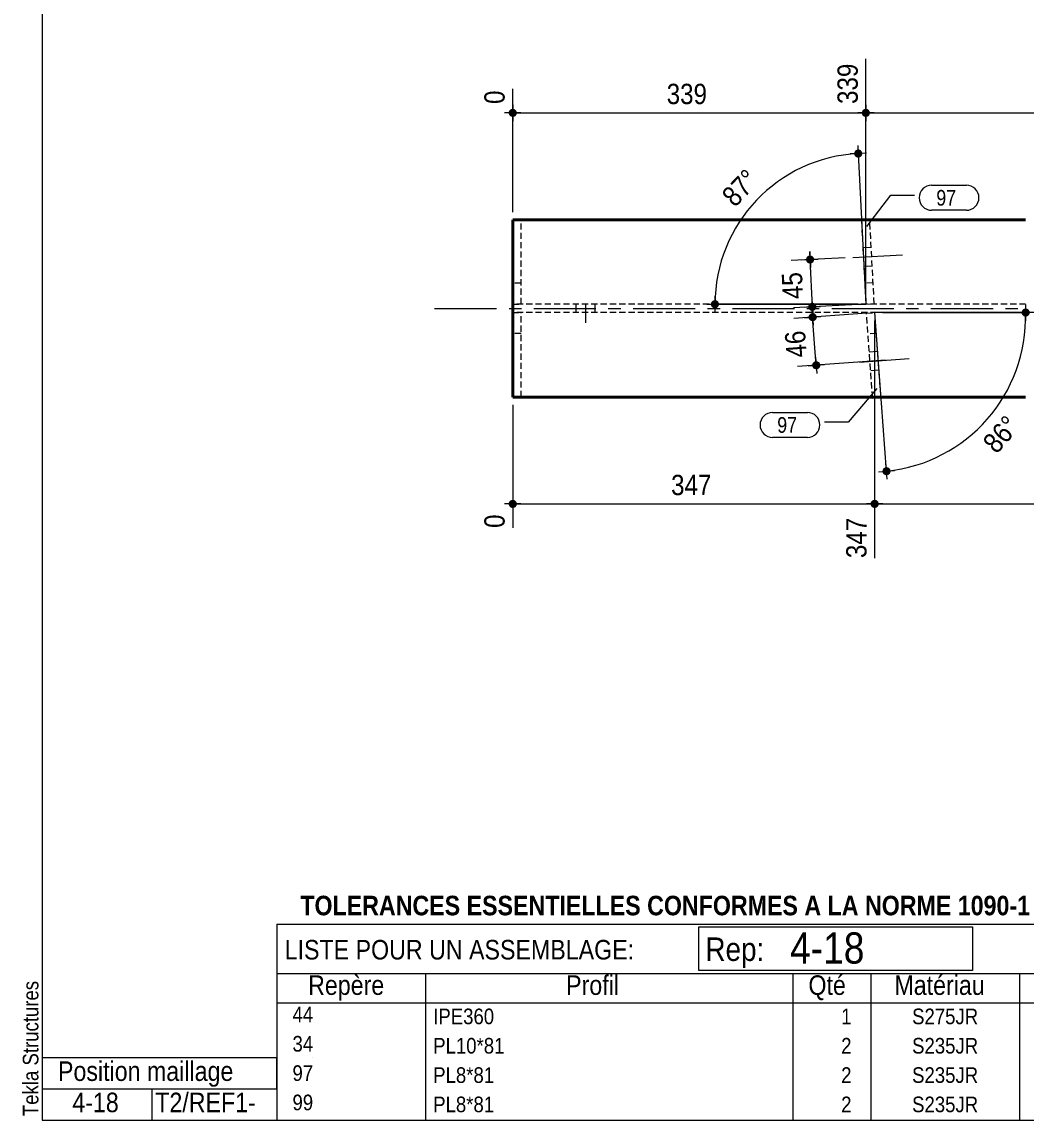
# Model space of a CAD drawing. Header units: millimetres. Extents: x 2 to 410, y 5 to 282.
# Drawn here: x 2.4 to 130.8, y 5 to 145.4 of the extents above; entities that cross this region are included whole.
import ezdxf

# ---------------------------------------------------------------- set-up
doc = ezdxf.new("R2010")
doc.units = ezdxf.units.MM
for name, pattern in [('AXES', [12.7, 7.9375, -1.5875, 1.5875, -1.5875]), ('CACHE2', [1.190625, 0.79375, -0.396875]), ('INTERROMPUX2', [9.525, 6.35, -3.175])]:
    doc.linetypes.add(name, pattern=pattern)
for name, color, linetype, lineweight in [('Autre type objet', 1, 'Continuous', 0), ('Axe', 1, 'Continuous', 0), ('Boulon', 7, 'Continuous', 0), ('Cache', 7, 'Continuous', 0), ('Cotation', 7, 'Continuous', 0), ('Feuille dessin', 5, 'Continuous', 0), ('Piece', 2, 'Continuous', 0), ('Repère pièce', 3, 'Continuous', 0)]:
    doc.layers.add(name, color=color, linetype=linetype, lineweight=lineweight)
doc.styles.add('ARIAL', font='ARIAL.TTF')
doc.styles.add('ARIAL_BOLD', font='ARIALBD.TTF')
doc.styles.add('ARIAL_NARROW', font='ARIAL.TTF')
doc.styles.add('COMIC_SANS_MS', font='COMIC.TTF')

# ---------------------------------------------------------------- blocks, each defined once
blk = doc.blocks.new('*A24')
at = {"layer": 'Boulon', "linetype": 'INTERROMPUX2', "lineweight": 0}
for p, q in [((73.309026, 108.246874), (73.309026, 109.313541)), ((73.309026, 108.246874), (73.309026, 109.313541)), ((73.309026, 108.246874), (73.309026, 109.313541)), ((74.509026, 106.913541), (74.509026, 109.313541)), ((74.509026, 106.913541), (74.509026, 109.313541)), ((74.509026, 106.913541), (74.509026, 109.313541)), ((75.709026, 108.246874), (75.709026, 109.313541)), ((75.709026, 108.246874), (75.709026, 109.313541)), ((75.709026, 108.246874), (75.709026, 109.313541))]:
    blk.add_line(p, q, dxfattribs=at)
blk = doc.blocks.new('*A28')
at = {"layer": 'Boulon', "linetype": 'INTERROMPUX2', "lineweight": 0}
for p, q in [((110.783904, 103.21762), (111.847633, 103.296726)), ((110.783904, 103.21762), (111.847633, 103.296726)), ((109.543236, 101.922043), (116.856375, 102.465895)), ((109.543236, 101.922043), (116.856375, 102.465895)), ((110.961891, 100.82423), (112.025621, 100.903335)), ((110.961891, 100.82423), (112.025621, 100.903335))]:
    blk.add_line(p, q, dxfattribs=at)
blk = doc.blocks.new('*A29')
at = {"layer": 'Boulon', "linetype": 'INTERROMPUX2', "lineweight": 0}
for p, q in [((109.967109, 116.560233), (111.032327, 116.615799)), ((109.967109, 116.560233), (111.032327, 116.615799)), ((108.698097, 115.292406), (116.021473, 115.674417)), ((108.698097, 115.292406), (116.021473, 115.674417)), ((110.092131, 114.163492), (111.157349, 114.219057)), ((110.092131, 114.163492), (111.157349, 114.219057))]:
    blk.add_line(p, q, dxfattribs=at)
blk = doc.blocks.new('*A32')
at = {"layer": 'Axe', "color": 1, "linetype": 'AXES', "lineweight": 15}
blk.add_line((55.17575, 108.780207), (130.786091, 108.780207), dxfattribs=at)
at = {"layer": 'Cache', "color": 7, "linetype": 'CACHE2', "lineweight": 20}
for p, q in [((130.786091, 109.313541), (65.17575, 109.313541)), ((130.786091, 108.246874), (65.17575, 108.246874))]:
    blk.add_line(p, q, dxfattribs=at)
at = {"layer": 'Piece', "color": 2, "linetype": 'Continuous', "lineweight": 40}
for p, q in [((65.17575, 120.113541), (65.17575, 97.446874)), ((65.17575, 120.113541), (130.786091, 120.113541)), ((65.17575, 97.446874), (130.786091, 97.446874))]:
    blk.add_line(p, q, dxfattribs=at)
blk = doc.blocks.new('*A33')
at = {"layer": 'Cache', "color": 7, "linetype": 'CACHE2', "lineweight": 20}
for p, q in [((110.41639, 108.167875), (111.480127, 108.246874)), ((111.218528, 97.366953), (110.41639, 108.167875)), ((112.282265, 97.445952), (111.480127, 108.246874)), ((111.677625, 105.587531), (110.613888, 105.508532))]:
    blk.add_line(p, q, dxfattribs=at)
at = {"layer": 'Piece', "color": 2, "linetype": 'Continuous', "lineweight": 40}
for p, q in [((111.218528, 97.366953), (111.212593, 97.446874)), ((112.282265, 97.445952), (111.218528, 97.366953))]:
    blk.add_line(p, q, dxfattribs=at)
blk = doc.blocks.new('*A34')
at = {"layer": 'Cache', "color": 7, "linetype": 'CACHE2', "lineweight": 20}
for p, q in [((110.851769, 120.077215), (109.786551, 120.021649)), ((109.786551, 120.021649), (110.345119, 109.31354)), ((111.410338, 109.369106), (110.851769, 120.077215)), ((111.271425, 112.032152), (110.206206, 111.976587)), ((110.345119, 109.31354), (111.410338, 109.369106))]:
    blk.add_line(p, q, dxfattribs=at)
blk = doc.blocks.new('*A37')
at = {"layer": 'Cache', "color": 7, "linetype": 'CACHE2', "lineweight": 20}
for p, q in [((65.175482, 97.460207), (65.175482, 108.233541)), ((65.175482, 108.233541), (66.242149, 108.233541)), ((66.242149, 97.460207), (66.242149, 108.233541)), ((66.242149, 105.566875), (65.175482, 105.566875)), ((66.242149, 97.460207), (65.175482, 97.460207))]:
    blk.add_line(p, q, dxfattribs=at)
blk = doc.blocks.new('*A38')
at = {"layer": 'Cache', "color": 7, "linetype": 'CACHE2', "lineweight": 20}
for p, q in [((66.242149, 120.100208), (65.175482, 120.100208)), ((65.175482, 120.100208), (65.175482, 109.326874)), ((66.242149, 109.326874), (66.242149, 120.100208)), ((66.242149, 111.993541), (65.175482, 111.993541)), ((65.175482, 109.326874), (66.242149, 109.326874))]:
    blk.add_line(p, q, dxfattribs=at)
blk = doc.blocks.new('*A39')
at = {"layer": 'Feuille dessin', "linetype": 'Continuous', "lineweight": 0}
for p, q in [((5, 282), (5, 5)), ((5, 5), (405, 5))]:
    blk.add_line(p, q, dxfattribs=at)
at = {"layer": 'Feuille dessin', "style": 'ARIAL', "width": 0.85}
blk.add_text('Tekla Structures', height=2, rotation=90, dxfattribs=at).set_placement((4.5, 5.5))
blk = doc.blocks.new('*A42')
at = {"layer": 'Autre type objet', "linetype": 'Continuous', "lineweight": 0}
for p, q in [((35, 30.026986), (220, 30.026986)), ((35.000031, 30.026887), (35, 20)), ((89, 29.692397), (124, 29.692397)), ((89, 24.124117), (89, 29.692397)), ((124, 29.692397), (124, 24.124117)), ((124, 24.124117), (89, 24.124117)), ((35, 23.75), (220, 23.75)), ((54, 23.75), (54, 20)), ((101, 23.75), (101, 20)), ((111, 23.75), (111, 20)), ((130, 23.75), (130, 20)), ((35, 20), (220, 20)), ((35, 20), (35, 16.25)), ((54, 20), (54, 16.25)), ((101, 20), (101, 16.25)), ((111, 20), (111, 16.25)), ((130, 20), (130, 16.25)), ((35, 16.25), (35, 12.5)), ((54, 16.25), (54, 12.5)), ((101, 16.25), (101, 12.5)), ((111, 16.25), (111, 12.5)), ((130, 16.25), (130, 12.5)), ((35, 12.5), (35, 8.75)), ((54, 12.5), (54, 8.75)), ((101, 12.5), (101, 8.75)), ((111, 12.5), (111, 8.75)), ((130, 12.5), (130, 8.75)), ((35, 8.75), (35, 5)), ((54, 8.75), (54, 5)), ((101, 8.75), (101, 5)), ((111, 8.75), (111, 5)), ((130, 8.75), (130, 5))]:
    blk.add_line(p, q, dxfattribs=at)
at = {"layer": 'Autre type objet', "width": 0.85}
for s, height, style, p in [('TOLERANCES ESSENTIELLES CONFORMES A LA NORME 1090-1', 2.5, 'ARIAL_BOLD', (38, 31.177143)), ('Rep:', 3, 'ARIAL_NARROW', (89.824804, 25.341901)), ('4-18', 4, 'ARIAL', (100.65625, 25)), ('LISTE POUR UN ASSEMBLAGE:', 2.5, 'ARIAL', (36, 25.528635)), ('Repère', 2.5, 'ARIAL', (39, 21)), ('Profil', 2.5, 'ARIAL', (72, 21)), ('Qté', 2.5, 'ARIAL', (103, 21)), ('Matériau', 2.5, 'ARIAL', (114, 21)), ('44', 2, 'ARIAL', (37, 17.5)), ('IPE360', 2, 'ARIAL', (55, 17.25)), ('1', 2, 'ARIAL', (107.186523, 17.25)), ('S275JR', 2, 'ARIAL', (116.259277, 17.25)), ('34', 2, 'ARIAL', (37, 13.75)), ('PL10*81', 2, 'ARIAL', (55, 13.5)), ('2', 2, 'ARIAL', (107.186523, 13.5)), ('S235JR', 2, 'ARIAL', (116.259277, 13.5)), ('97', 2, 'ARIAL', (37, 10)), ('PL8*81', 2, 'ARIAL', (55, 9.75)), ('2', 2, 'ARIAL', (107.186523, 9.75)), ('S235JR', 2, 'ARIAL', (116.259277, 9.75)), ('99', 2, 'ARIAL', (37, 6.25)), ('PL8*81', 2, 'ARIAL', (55, 6)), ('2', 2, 'ARIAL', (107.186523, 6)), ('S235JR', 2, 'ARIAL', (116.259277, 6))]:
    blk.add_text(s, height=height, dxfattribs=dict(at, style=style)).set_placement(p)
blk = doc.blocks.new('*A44')
at = {"layer": 'Autre type objet', "linetype": 'Continuous', "lineweight": 0}
for p, q in [((5, 13), (5, 9)), ((5, 13), (35, 13)), ((35, 9), (35, 13)), ((39.5, 13), (39.5, 13)), ((5, 9), (35, 9)), ((5, 9), (5, 5)), ((19, 9), (19, 5)), ((35, 9), (35, 5)), ((5, 5), (35, 5))]:
    blk.add_line(p, q, dxfattribs=at)
at = {"layer": 'Autre type objet', "style": 'ARIAL', "width": 0.85}
for s, p in [('Position maillage', (7, 10)), ('4-18', (8.83374, 6)), ('T2/REF1-', (19.445801, 6))]:
    blk.add_text(s, height=2.5, dxfattribs=at).set_placement(p)
blk = doc.blocks.new('*A72')
at = {"layer": 'Cotation'}
for points in [[(130.76, 107.73), (130.74, 107.73), (130.71, 107.73), (130.69, 107.74), (130.66, 107.74), (130.64, 107.75), (130.61, 107.76), (130.59, 107.77), (130.56, 107.78), (130.54, 107.79), (130.52, 107.8), (130.5, 107.81), (130.48, 107.83), (130.46, 107.84), (130.44, 107.86), (130.42, 107.88), (130.4, 107.9), (130.38, 107.92), (130.37, 107.94), (130.35, 107.96), (130.34, 107.98), (130.33, 108), (130.32, 108.02), (130.31, 108.05), (130.3, 108.07), (130.29, 108.1), (130.28, 108.12), (130.28, 108.15), (130.27, 108.17), (130.27, 108.2), (130.27, 108.22), (130.27, 108.25), (130.27, 108.27), (130.27, 108.3), (130.27, 108.32), (130.28, 108.35), (130.28, 108.37), (130.29, 108.4), (130.3, 108.42), (130.31, 108.45), (130.32, 108.47), (130.33, 108.49), (130.34, 108.51), (130.35, 108.54), (130.37, 108.56), (130.38, 108.58), (130.4, 108.6), (130.42, 108.61), (130.44, 108.63), (130.46, 108.65), (130.48, 108.66), (130.5, 108.68), (130.52, 108.69), (130.54, 108.71), (130.56, 108.72), (130.59, 108.73), (130.61, 108.74), (130.64, 108.74), (130.66, 108.75), (130.69, 108.76), (130.71, 108.76), (130.74, 108.76), (130.76, 108.77), (130.79, 108.77), (130.81, 108.77), (130.84, 108.76), (130.86, 108.76), (130.89, 108.76), (130.91, 108.75), (130.94, 108.74), (130.96, 108.74), (130.99, 108.73), (131.01, 108.72), (131.03, 108.71), (131.05, 108.69), (131.08, 108.68), (131.1, 108.66), (131.12, 108.65), (131.14, 108.63), (131.15, 108.61), (131.17, 108.6), (131.19, 108.58), (131.2, 108.56), (131.22, 108.54), (131.23, 108.51), (131.25, 108.49), (131.26, 108.47), (131.27, 108.45), (131.28, 108.42), (131.28, 108.4), (131.29, 108.37), (131.3, 108.35), (131.3, 108.32), (131.3, 108.3), (131.31, 108.27), (131.31, 108.25), (131.31, 108.22), (131.3, 108.2), (131.3, 108.17), (131.3, 108.15), (131.29, 108.12), (131.28, 108.1), (131.28, 108.07), (131.27, 108.05), (131.26, 108.02), (131.25, 108), (131.23, 107.98), (131.22, 107.96), (131.2, 107.94), (131.19, 107.92), (131.17, 107.9), (131.15, 107.88), (131.14, 107.86), (131.12, 107.84), (131.1, 107.83), (131.08, 107.81), (131.05, 107.8), (131.03, 107.79), (131.01, 107.78), (130.99, 107.77), (130.96, 107.76), (130.94, 107.75), (130.91, 107.74), (130.89, 107.74), (130.86, 107.73), (130.84, 107.73), (130.81, 107.73), (130.79, 107.73)], [(112.96, 87.44), (112.94, 87.45), (112.91, 87.45), (112.89, 87.45), (112.86, 87.46), (112.84, 87.47), (112.81, 87.47), (112.79, 87.48), (112.76, 87.49), (112.74, 87.51), (112.72, 87.52), (112.7, 87.53), (112.68, 87.55), (112.66, 87.56), (112.64, 87.58), (112.62, 87.6), (112.6, 87.61), (112.58, 87.63), (112.57, 87.65), (112.55, 87.67), (112.54, 87.7), (112.53, 87.72), (112.52, 87.74), (112.51, 87.76), (112.5, 87.79), (112.49, 87.81), (112.48, 87.84), (112.48, 87.86), (112.47, 87.89), (112.47, 87.91), (112.47, 87.94), (112.47, 87.96), (112.47, 87.99), (112.47, 88.01), (112.47, 88.04), (112.48, 88.07), (112.48, 88.09), (112.49, 88.11), (112.5, 88.14), (112.51, 88.16), (112.52, 88.19), (112.53, 88.21), (112.54, 88.23), (112.55, 88.25), (112.57, 88.27), (112.58, 88.29), (112.6, 88.31), (112.62, 88.33), (112.64, 88.35), (112.66, 88.37), (112.68, 88.38), (112.7, 88.4), (112.72, 88.41), (112.74, 88.42), (112.76, 88.43), (112.79, 88.44), (112.81, 88.45), (112.84, 88.46), (112.86, 88.47), (112.89, 88.47), (112.91, 88.48), (112.94, 88.48), (112.96, 88.48), (112.99, 88.48), (113.01, 88.48), (113.04, 88.48), (113.06, 88.48), (113.09, 88.47), (113.11, 88.47), (113.14, 88.46), (113.16, 88.45), (113.19, 88.44), (113.21, 88.43), (113.23, 88.42), (113.25, 88.41), (113.28, 88.4), (113.3, 88.38), (113.32, 88.37), (113.34, 88.35), (113.35, 88.33), (113.37, 88.31), (113.39, 88.29), (113.4, 88.27), (113.42, 88.25), (113.43, 88.23), (113.45, 88.21), (113.46, 88.19), (113.47, 88.16), (113.48, 88.14), (113.48, 88.11), (113.49, 88.09), (113.5, 88.07), (113.5, 88.04), (113.5, 88.01), (113.51, 87.99), (113.51, 87.96), (113.51, 87.94), (113.5, 87.91), (113.5, 87.89), (113.5, 87.86), (113.49, 87.84), (113.48, 87.81), (113.48, 87.79), (113.47, 87.76), (113.46, 87.74), (113.45, 87.72), (113.43, 87.7), (113.42, 87.67), (113.4, 87.65), (113.39, 87.63), (113.37, 87.61), (113.35, 87.6), (113.34, 87.58), (113.32, 87.56), (113.3, 87.55), (113.28, 87.53), (113.25, 87.52), (113.23, 87.51), (113.21, 87.49), (113.19, 87.48), (113.16, 87.47), (113.14, 87.47), (113.11, 87.46), (113.09, 87.45), (113.06, 87.45), (113.04, 87.45), (113.01, 87.44), (112.99, 87.44)]]:
    blk.add_hatch(color=256, dxfattribs=at).paths.add_polyline_path(points, flags=17)
at = {"layer": 'Cotation', "linetype": 'Continuous', "lineweight": 0}
for p, q in [((130.79, 108.25), (111.48, 108.25)), ((112.99, 87.96), (111.48, 108.25)), ((112.48, 108.25), (130.79, 108.25)), ((131.83, 108.25), (129.75, 108.25)), ((130.79, 107.21), (130.79, 109.29)), ((113.06, 86.93), (112.91, 89)), ((111.95, 87.89), (114.02, 88.04))]:
    blk.add_line(p, q, dxfattribs=at)
blk.add_arc((110.96, 107.69), 19.83, 275.8539, 1.6065, dxfattribs=at)
at = {"layer": 'Cotation'}
for p in [(130.79, 108.25), (112.99, 87.96)]:
    blk.add_point(p, dxfattribs=at)
at = {"layer": 'Cotation', "style": 'ARIAL', "width": 0.85}
blk.add_text('86°', height=2.6, rotation=48.7301, dxfattribs=at).set_placement((127.07, 90.07))
blk = doc.blocks.new('*A73')
at = {"layer": 'Cotation'}
for points in [[(109.34, 128.06), (109.32, 128.07), (109.29, 128.07), (109.27, 128.07), (109.24, 128.08), (109.22, 128.09), (109.19, 128.09), (109.17, 128.1), (109.14, 128.11), (109.12, 128.12), (109.1, 128.14), (109.08, 128.15), (109.06, 128.17), (109.04, 128.18), (109.02, 128.2), (109, 128.22), (108.98, 128.23), (108.96, 128.25), (108.95, 128.27), (108.93, 128.29), (108.92, 128.32), (108.91, 128.34), (108.9, 128.36), (108.89, 128.38), (108.88, 128.41), (108.87, 128.43), (108.86, 128.46), (108.86, 128.48), (108.85, 128.51), (108.85, 128.53), (108.85, 128.56), (108.85, 128.58), (108.85, 128.61), (108.85, 128.63), (108.85, 128.66), (108.86, 128.68), (108.86, 128.71), (108.87, 128.73), (108.88, 128.76), (108.89, 128.78), (108.9, 128.81), (108.91, 128.83), (108.92, 128.85), (108.93, 128.87), (108.95, 128.89), (108.96, 128.91), (108.98, 128.93), (109, 128.95), (109.02, 128.97), (109.04, 128.98), (109.06, 129), (109.08, 129.02), (109.1, 129.03), (109.12, 129.04), (109.14, 129.05), (109.17, 129.06), (109.19, 129.07), (109.22, 129.08), (109.24, 129.09), (109.27, 129.09), (109.29, 129.1), (109.32, 129.1), (109.34, 129.1), (109.37, 129.1), (109.39, 129.1), (109.42, 129.1), (109.44, 129.1), (109.47, 129.09), (109.49, 129.09), (109.52, 129.08), (109.54, 129.07), (109.57, 129.06), (109.59, 129.05), (109.61, 129.04), (109.63, 129.03), (109.66, 129.02), (109.68, 129), (109.7, 128.98), (109.72, 128.97), (109.73, 128.95), (109.75, 128.93), (109.77, 128.91), (109.78, 128.89), (109.8, 128.87), (109.81, 128.85), (109.83, 128.83), (109.84, 128.81), (109.85, 128.78), (109.86, 128.76), (109.86, 128.73), (109.87, 128.71), (109.88, 128.68), (109.88, 128.66), (109.88, 128.63), (109.89, 128.61), (109.89, 128.58), (109.89, 128.56), (109.88, 128.53), (109.88, 128.51), (109.88, 128.48), (109.87, 128.46), (109.86, 128.43), (109.86, 128.41), (109.85, 128.38), (109.84, 128.36), (109.83, 128.34), (109.81, 128.32), (109.8, 128.29), (109.78, 128.27), (109.77, 128.25), (109.75, 128.23), (109.73, 128.22), (109.72, 128.2), (109.7, 128.18), (109.68, 128.17), (109.66, 128.15), (109.63, 128.14), (109.61, 128.12), (109.59, 128.11), (109.57, 128.1), (109.54, 128.09), (109.52, 128.09), (109.49, 128.08), (109.47, 128.07), (109.44, 128.07), (109.42, 128.07), (109.39, 128.06), (109.37, 128.06)], [(91.01, 108.79), (90.99, 108.8), (90.96, 108.8), (90.94, 108.8), (90.91, 108.81), (90.89, 108.82), (90.86, 108.82), (90.84, 108.83), (90.82, 108.84), (90.79, 108.85), (90.77, 108.87), (90.75, 108.88), (90.73, 108.9), (90.71, 108.91), (90.69, 108.93), (90.67, 108.95), (90.65, 108.96), (90.64, 108.98), (90.62, 109), (90.61, 109.02), (90.59, 109.05), (90.58, 109.07), (90.57, 109.09), (90.56, 109.11), (90.55, 109.14), (90.54, 109.16), (90.53, 109.19), (90.53, 109.21), (90.52, 109.24), (90.52, 109.26), (90.52, 109.29), (90.52, 109.31), (90.52, 109.34), (90.52, 109.36), (90.52, 109.39), (90.53, 109.41), (90.53, 109.44), (90.54, 109.46), (90.55, 109.49), (90.56, 109.51), (90.57, 109.54), (90.58, 109.56), (90.59, 109.58), (90.61, 109.6), (90.62, 109.62), (90.64, 109.64), (90.65, 109.66), (90.67, 109.68), (90.69, 109.7), (90.71, 109.72), (90.73, 109.73), (90.75, 109.75), (90.77, 109.76), (90.79, 109.77), (90.82, 109.78), (90.84, 109.79), (90.86, 109.8), (90.89, 109.81), (90.91, 109.82), (90.94, 109.82), (90.96, 109.83), (90.99, 109.83), (91.01, 109.83), (91.04, 109.83), (91.06, 109.83), (91.09, 109.83), (91.11, 109.83), (91.14, 109.82), (91.16, 109.82), (91.19, 109.81), (91.21, 109.8), (91.24, 109.79), (91.26, 109.78), (91.28, 109.77), (91.31, 109.76), (91.33, 109.75), (91.35, 109.73), (91.37, 109.72), (91.39, 109.7), (91.41, 109.68), (91.42, 109.66), (91.44, 109.64), (91.46, 109.62), (91.47, 109.6), (91.48, 109.58), (91.5, 109.56), (91.51, 109.54), (91.52, 109.51), (91.53, 109.49), (91.54, 109.46), (91.54, 109.44), (91.55, 109.41), (91.55, 109.39), (91.56, 109.36), (91.56, 109.34), (91.56, 109.31), (91.56, 109.29), (91.56, 109.26), (91.55, 109.24), (91.55, 109.21), (91.54, 109.19), (91.54, 109.16), (91.53, 109.14), (91.52, 109.11), (91.51, 109.09), (91.5, 109.07), (91.48, 109.05), (91.47, 109.02), (91.46, 109), (91.44, 108.98), (91.42, 108.96), (91.41, 108.95), (91.39, 108.93), (91.37, 108.91), (91.35, 108.9), (91.33, 108.88), (91.31, 108.87), (91.28, 108.85), (91.26, 108.84), (91.24, 108.83), (91.21, 108.82), (91.19, 108.82), (91.16, 108.81), (91.14, 108.8), (91.11, 108.8), (91.09, 108.8), (91.06, 108.79), (91.04, 108.79)]]:
    blk.add_hatch(color=256, dxfattribs=at).paths.add_polyline_path(points, flags=17)
at = {"layer": 'Cotation', "linetype": 'Continuous', "lineweight": 0}
for p, q in [((109.31, 129.62), (109.42, 127.54)), ((110.41, 128.63), (108.33, 128.53)), ((109.37, 128.58), (110.33, 109.31)), ((91.04, 110.35), (91.04, 108.27)), ((90, 109.31), (92.08, 109.31)), ((109.33, 109.31), (91.04, 109.31)), ((91.04, 109.31), (110.33, 109.31))]:
    blk.add_line(p, q, dxfattribs=at)
blk.add_arc((110.33, 109.31), 19.29, 92.8661, 180, dxfattribs=at)
at = {"layer": 'Cotation'}
for p in [(109.37, 128.58), (91.04, 109.31)]:
    blk.add_point(p, dxfattribs=at)
at = {"layer": 'Cotation', "style": 'ARIAL', "width": 0.85}
blk.add_text('87°', height=2.6, rotation=46.4325, dxfattribs=at).set_placement((93.6, 121.61))
blk = doc.blocks.new('*A74')
at = {"layer": 'Cotation'}
for points in [[(103.52, 107.14), (103.49, 107.14), (103.47, 107.14), (103.44, 107.15), (103.42, 107.15), (103.39, 107.16), (103.37, 107.17), (103.34, 107.18), (103.32, 107.19), (103.3, 107.2), (103.28, 107.21), (103.25, 107.23), (103.23, 107.24), (103.21, 107.26), (103.19, 107.27), (103.18, 107.29), (103.16, 107.31), (103.14, 107.33), (103.13, 107.35), (103.11, 107.37), (103.1, 107.39), (103.08, 107.41), (103.07, 107.44), (103.06, 107.46), (103.05, 107.48), (103.05, 107.51), (103.04, 107.53), (103.03, 107.56), (103.03, 107.58), (103.03, 107.61), (103.02, 107.63), (103.02, 107.66), (103.02, 107.68), (103.03, 107.71), (103.03, 107.73), (103.03, 107.76), (103.04, 107.78), (103.05, 107.81), (103.05, 107.83), (103.06, 107.86), (103.07, 107.88), (103.08, 107.9), (103.1, 107.93), (103.11, 107.95), (103.13, 107.97), (103.14, 107.99), (103.16, 108.01), (103.18, 108.03), (103.19, 108.04), (103.21, 108.06), (103.23, 108.08), (103.25, 108.09), (103.28, 108.1), (103.3, 108.12), (103.32, 108.13), (103.34, 108.14), (103.37, 108.15), (103.39, 108.16), (103.42, 108.16), (103.44, 108.17), (103.47, 108.17), (103.49, 108.18), (103.52, 108.18), (103.54, 108.18), (103.57, 108.18), (103.59, 108.18), (103.62, 108.17), (103.64, 108.17), (103.67, 108.16), (103.69, 108.16), (103.72, 108.15), (103.74, 108.14), (103.77, 108.13), (103.79, 108.12), (103.81, 108.1), (103.83, 108.09), (103.85, 108.08), (103.87, 108.06), (103.89, 108.04), (103.91, 108.03), (103.93, 108.01), (103.94, 107.99), (103.96, 107.97), (103.98, 107.95), (103.99, 107.93), (104, 107.9), (104.01, 107.88), (104.02, 107.86), (104.03, 107.83), (104.04, 107.81), (104.05, 107.78), (104.05, 107.76), (104.06, 107.73), (104.06, 107.71), (104.06, 107.68), (104.06, 107.66), (104.06, 107.63), (104.06, 107.61), (104.06, 107.58), (104.05, 107.56), (104.05, 107.53), (104.04, 107.51), (104.03, 107.48), (104.02, 107.46), (104.01, 107.44), (104, 107.41), (103.99, 107.39), (103.98, 107.37), (103.96, 107.35), (103.94, 107.33), (103.93, 107.31), (103.91, 107.29), (103.89, 107.27), (103.87, 107.26), (103.85, 107.24), (103.83, 107.23), (103.81, 107.21), (103.79, 107.2), (103.77, 107.19), (103.74, 107.18), (103.72, 107.17), (103.69, 107.16), (103.67, 107.15), (103.64, 107.15), (103.62, 107.14), (103.59, 107.14), (103.57, 107.14), (103.54, 107.14)], [(103.97, 100.99), (103.95, 100.99), (103.92, 101), (103.9, 101), (103.87, 101.01), (103.85, 101.01), (103.82, 101.02), (103.8, 101.03), (103.78, 101.04), (103.75, 101.05), (103.73, 101.06), (103.71, 101.08), (103.69, 101.09), (103.67, 101.11), (103.65, 101.13), (103.63, 101.14), (103.61, 101.16), (103.6, 101.18), (103.58, 101.2), (103.57, 101.22), (103.55, 101.24), (103.54, 101.27), (103.53, 101.29), (103.52, 101.31), (103.51, 101.34), (103.5, 101.36), (103.5, 101.38), (103.49, 101.41), (103.49, 101.43), (103.48, 101.46), (103.48, 101.49), (103.48, 101.51), (103.48, 101.54), (103.48, 101.56), (103.49, 101.59), (103.49, 101.61), (103.5, 101.64), (103.5, 101.66), (103.51, 101.69), (103.52, 101.71), (103.53, 101.73), (103.54, 101.76), (103.55, 101.78), (103.57, 101.8), (103.58, 101.82), (103.6, 101.84), (103.61, 101.86), (103.63, 101.88), (103.65, 101.9), (103.67, 101.91), (103.69, 101.93), (103.71, 101.94), (103.73, 101.96), (103.75, 101.97), (103.78, 101.98), (103.8, 101.99), (103.82, 102), (103.85, 102.01), (103.87, 102.02), (103.9, 102.02), (103.92, 102.03), (103.95, 102.03), (103.97, 102.03), (104, 102.03), (104.02, 102.03), (104.05, 102.03), (104.08, 102.03), (104.1, 102.02), (104.13, 102.02), (104.15, 102.01), (104.17, 102), (104.2, 101.99), (104.22, 101.98), (104.24, 101.97), (104.27, 101.96), (104.29, 101.94), (104.31, 101.93), (104.33, 101.91), (104.35, 101.9), (104.37, 101.88), (104.38, 101.86), (104.4, 101.84), (104.42, 101.82), (104.43, 101.8), (104.45, 101.78), (104.46, 101.76), (104.47, 101.73), (104.48, 101.71), (104.49, 101.69), (104.5, 101.66), (104.5, 101.64), (104.51, 101.61), (104.51, 101.59), (104.52, 101.56), (104.52, 101.54), (104.52, 101.51), (104.52, 101.49), (104.52, 101.46), (104.51, 101.43), (104.51, 101.41), (104.5, 101.38), (104.5, 101.36), (104.49, 101.34), (104.48, 101.31), (104.47, 101.29), (104.46, 101.27), (104.45, 101.24), (104.43, 101.22), (104.42, 101.2), (104.4, 101.18), (104.38, 101.16), (104.37, 101.14), (104.35, 101.13), (104.33, 101.11), (104.31, 101.09), (104.29, 101.08), (104.27, 101.06), (104.24, 101.05), (104.22, 101.04), (104.2, 101.03), (104.17, 101.02), (104.15, 101.01), (104.13, 101.01), (104.1, 101), (104.08, 101), (104.05, 100.99), (104.02, 100.99), (104, 100.99)]]:
    blk.add_hatch(color=256, dxfattribs=at).paths.add_polyline_path(points, flags=17)
at = {"layer": 'Cotation', "linetype": 'Continuous', "lineweight": 0}
for p, q in [((110.47, 108.17), (101.13, 107.48)), ((103.47, 108.7), (103.62, 106.62)), ((103.54, 107.66), (103.47, 108.7)), ((102.51, 107.58), (104.58, 107.74)), ((104, 101.51), (103.54, 107.66)), ((103.92, 102.55), (104.08, 100.47)), ((112.86, 102.17), (101.59, 101.33)), ((102.96, 101.43), (105.04, 101.59)), ((104, 101.51), (104.08, 100.47))]:
    blk.add_line(p, q, dxfattribs=at)
at = {"layer": 'Cotation'}
for p in [(103.54, 107.66), (104, 101.51)]:
    blk.add_point(p, dxfattribs=at)
at = {"layer": 'Cotation', "style": 'ARIAL', "width": 0.85}
blk.add_text('46', height=2.6, rotation=94.2458, dxfattribs=at).set_placement((102.8, 102.58))
blk = doc.blocks.new('*A75')
at = {"layer": 'Cotation'}
for points in [[(103.18, 114.51), (103.16, 114.51), (103.13, 114.51), (103.11, 114.52), (103.08, 114.52), (103.06, 114.53), (103.04, 114.54), (103.01, 114.55), (102.99, 114.56), (102.97, 114.57), (102.94, 114.58), (102.92, 114.6), (102.9, 114.61), (102.88, 114.63), (102.86, 114.64), (102.84, 114.66), (102.82, 114.68), (102.81, 114.7), (102.79, 114.72), (102.78, 114.74), (102.76, 114.76), (102.75, 114.78), (102.74, 114.81), (102.73, 114.83), (102.72, 114.85), (102.71, 114.88), (102.71, 114.9), (102.7, 114.93), (102.7, 114.95), (102.69, 114.98), (102.69, 115), (102.69, 115.03), (102.69, 115.05), (102.69, 115.08), (102.7, 115.11), (102.7, 115.13), (102.71, 115.16), (102.71, 115.18), (102.72, 115.2), (102.73, 115.23), (102.74, 115.25), (102.75, 115.27), (102.76, 115.3), (102.78, 115.32), (102.79, 115.34), (102.81, 115.36), (102.82, 115.38), (102.84, 115.4), (102.86, 115.41), (102.88, 115.43), (102.9, 115.45), (102.92, 115.46), (102.94, 115.47), (102.97, 115.49), (102.99, 115.5), (103.01, 115.51), (103.04, 115.52), (103.06, 115.53), (103.08, 115.53), (103.11, 115.54), (103.13, 115.54), (103.16, 115.55), (103.18, 115.55), (103.21, 115.55), (103.24, 115.55), (103.26, 115.55), (103.29, 115.54), (103.31, 115.54), (103.34, 115.53), (103.36, 115.53), (103.39, 115.52), (103.41, 115.51), (103.43, 115.5), (103.46, 115.49), (103.48, 115.47), (103.5, 115.46), (103.52, 115.45), (103.54, 115.43), (103.56, 115.41), (103.58, 115.4), (103.6, 115.38), (103.61, 115.36), (103.63, 115.34), (103.64, 115.32), (103.66, 115.3), (103.67, 115.27), (103.68, 115.25), (103.69, 115.23), (103.7, 115.2), (103.71, 115.18), (103.71, 115.16), (103.72, 115.13), (103.72, 115.11), (103.73, 115.08), (103.73, 115.05), (103.73, 115.03), (103.73, 115), (103.73, 114.98), (103.72, 114.95), (103.72, 114.93), (103.71, 114.9), (103.71, 114.88), (103.7, 114.85), (103.69, 114.83), (103.68, 114.81), (103.67, 114.78), (103.66, 114.76), (103.64, 114.74), (103.63, 114.72), (103.61, 114.7), (103.6, 114.68), (103.58, 114.66), (103.56, 114.64), (103.54, 114.63), (103.52, 114.61), (103.5, 114.6), (103.48, 114.58), (103.46, 114.57), (103.43, 114.56), (103.41, 114.55), (103.39, 114.54), (103.36, 114.53), (103.34, 114.52), (103.31, 114.52), (103.29, 114.51), (103.26, 114.51), (103.24, 114.51), (103.21, 114.51)], [(103.47, 108.47), (103.45, 108.47), (103.42, 108.47), (103.4, 108.47), (103.37, 108.48), (103.35, 108.49), (103.33, 108.5), (103.3, 108.5), (103.28, 108.51), (103.26, 108.53), (103.23, 108.54), (103.21, 108.55), (103.19, 108.57), (103.17, 108.58), (103.15, 108.6), (103.13, 108.62), (103.12, 108.64), (103.1, 108.65), (103.08, 108.68), (103.07, 108.7), (103.05, 108.72), (103.04, 108.74), (103.03, 108.76), (103.02, 108.79), (103.01, 108.81), (103, 108.83), (103, 108.86), (102.99, 108.88), (102.99, 108.91), (102.98, 108.93), (102.98, 108.96), (102.98, 108.98), (102.98, 109.01), (102.98, 109.04), (102.99, 109.06), (102.99, 109.09), (103, 109.11), (103, 109.14), (103.01, 109.16), (103.02, 109.18), (103.03, 109.21), (103.04, 109.23), (103.05, 109.25), (103.07, 109.27), (103.08, 109.29), (103.1, 109.31), (103.12, 109.33), (103.13, 109.35), (103.15, 109.37), (103.17, 109.39), (103.19, 109.4), (103.21, 109.42), (103.23, 109.43), (103.26, 109.44), (103.28, 109.45), (103.3, 109.47), (103.33, 109.47), (103.35, 109.48), (103.37, 109.49), (103.4, 109.49), (103.42, 109.5), (103.45, 109.5), (103.47, 109.5), (103.5, 109.5), (103.53, 109.5), (103.55, 109.5), (103.58, 109.5), (103.6, 109.49), (103.63, 109.49), (103.65, 109.48), (103.68, 109.47), (103.7, 109.47), (103.72, 109.45), (103.75, 109.44), (103.77, 109.43), (103.79, 109.42), (103.81, 109.4), (103.83, 109.39), (103.85, 109.37), (103.87, 109.35), (103.89, 109.33), (103.9, 109.31), (103.92, 109.29), (103.93, 109.27), (103.95, 109.25), (103.96, 109.23), (103.97, 109.21), (103.98, 109.18), (103.99, 109.16), (104, 109.14), (104, 109.11), (104.01, 109.09), (104.01, 109.06), (104.02, 109.04), (104.02, 109.01), (104.02, 108.98), (104.02, 108.96), (104.02, 108.93), (104.01, 108.91), (104.01, 108.88), (104, 108.86), (104, 108.83), (103.99, 108.81), (103.98, 108.79), (103.97, 108.76), (103.96, 108.74), (103.95, 108.72), (103.93, 108.7), (103.92, 108.68), (103.9, 108.65), (103.89, 108.64), (103.87, 108.62), (103.85, 108.6), (103.83, 108.58), (103.81, 108.57), (103.79, 108.55), (103.77, 108.54), (103.75, 108.53), (103.72, 108.51), (103.7, 108.5), (103.68, 108.5), (103.65, 108.49), (103.63, 108.48), (103.6, 108.47), (103.58, 108.47), (103.55, 108.47), (103.53, 108.47), (103.5, 108.46)]]:
    blk.add_hatch(color=256, dxfattribs=at).paths.add_polyline_path(points, flags=17)
at = {"layer": 'Cotation', "linetype": 'Continuous', "lineweight": 0}
for p, q in [((107.7, 115.24), (100.79, 114.91)), ((103.16, 116.07), (103.26, 113.99)), ((103.21, 115.03), (103.16, 116.07)), ((102.17, 114.98), (104.25, 115.08)), ((103.5, 108.98), (103.21, 115.03)), ((103.45, 110.02), (103.55, 107.95)), ((109.35, 109.27), (101.08, 108.87)), ((102.46, 108.93), (104.54, 109.03)), ((103.5, 108.98), (103.55, 107.95))]:
    blk.add_line(p, q, dxfattribs=at)
at = {"layer": 'Cotation'}
for p in [(103.21, 115.03), (103.5, 108.98)]:
    blk.add_point(p, dxfattribs=at)
at = {"layer": 'Cotation', "style": 'ARIAL', "width": 0.85}
blk.add_text('45', height=2.6, rotation=92.7504, dxfattribs=at).set_placement((102.33, 110.03))
blk = doc.blocks.new('*A76')
at = {"layer": 'Cotation'}
for points in [[(65.15, 83.26), (65.12, 83.26), (65.1, 83.27), (65.07, 83.27), (65.05, 83.28), (65.02, 83.28), (65, 83.29), (64.98, 83.3), (64.95, 83.31), (64.93, 83.32), (64.91, 83.33), (64.89, 83.35), (64.87, 83.36), (64.85, 83.38), (64.83, 83.39), (64.81, 83.41), (64.79, 83.43), (64.77, 83.45), (64.76, 83.47), (64.74, 83.49), (64.73, 83.51), (64.72, 83.54), (64.71, 83.56), (64.7, 83.58), (64.69, 83.61), (64.68, 83.63), (64.67, 83.65), (64.67, 83.68), (64.66, 83.7), (64.66, 83.73), (64.66, 83.75), (64.66, 83.78), (64.66, 83.81), (64.66, 83.83), (64.66, 83.86), (64.67, 83.88), (64.67, 83.91), (64.68, 83.93), (64.69, 83.96), (64.7, 83.98), (64.71, 84), (64.72, 84.03), (64.73, 84.05), (64.74, 84.07), (64.76, 84.09), (64.77, 84.11), (64.79, 84.13), (64.81, 84.15), (64.83, 84.17), (64.85, 84.18), (64.87, 84.2), (64.89, 84.21), (64.91, 84.23), (64.93, 84.24), (64.95, 84.25), (64.98, 84.26), (65, 84.27), (65.02, 84.28), (65.05, 84.28), (65.07, 84.29), (65.1, 84.29), (65.12, 84.3), (65.15, 84.3), (65.18, 84.3), (65.2, 84.3), (65.23, 84.3), (65.25, 84.29), (65.28, 84.29), (65.3, 84.28), (65.33, 84.28), (65.35, 84.27), (65.37, 84.26), (65.4, 84.25), (65.42, 84.24), (65.44, 84.23), (65.46, 84.21), (65.49, 84.2), (65.51, 84.18), (65.52, 84.17), (65.54, 84.15), (65.56, 84.13), (65.58, 84.11), (65.59, 84.09), (65.61, 84.07), (65.62, 84.05), (65.63, 84.03), (65.65, 84), (65.66, 83.98), (65.67, 83.96), (65.67, 83.93), (65.68, 83.91), (65.69, 83.88), (65.69, 83.86), (65.69, 83.83), (65.69, 83.81), (65.7, 83.78), (65.69, 83.75), (65.69, 83.73), (65.69, 83.7), (65.69, 83.68), (65.68, 83.65), (65.67, 83.63), (65.67, 83.61), (65.66, 83.58), (65.65, 83.56), (65.63, 83.54), (65.62, 83.51), (65.61, 83.49), (65.59, 83.47), (65.58, 83.45), (65.56, 83.43), (65.54, 83.41), (65.52, 83.39), (65.51, 83.38), (65.49, 83.36), (65.46, 83.35), (65.44, 83.33), (65.42, 83.32), (65.4, 83.31), (65.37, 83.3), (65.35, 83.29), (65.33, 83.28), (65.3, 83.28), (65.28, 83.27), (65.25, 83.27), (65.23, 83.26), (65.2, 83.26), (65.18, 83.26)], [(111.45, 83.26), (111.42, 83.26), (111.39, 83.27), (111.37, 83.27), (111.34, 83.28), (111.32, 83.28), (111.3, 83.29), (111.27, 83.3), (111.25, 83.31), (111.23, 83.32), (111.2, 83.33), (111.18, 83.35), (111.16, 83.36), (111.14, 83.38), (111.12, 83.39), (111.1, 83.41), (111.09, 83.43), (111.07, 83.45), (111.05, 83.47), (111.04, 83.49), (111.02, 83.51), (111.01, 83.54), (111, 83.56), (110.99, 83.58), (110.98, 83.61), (110.97, 83.63), (110.97, 83.65), (110.96, 83.68), (110.96, 83.7), (110.95, 83.73), (110.95, 83.75), (110.95, 83.78), (110.95, 83.81), (110.95, 83.83), (110.96, 83.86), (110.96, 83.88), (110.97, 83.91), (110.97, 83.93), (110.98, 83.96), (110.99, 83.98), (111, 84), (111.01, 84.03), (111.02, 84.05), (111.04, 84.07), (111.05, 84.09), (111.07, 84.11), (111.09, 84.13), (111.1, 84.15), (111.12, 84.17), (111.14, 84.18), (111.16, 84.2), (111.18, 84.21), (111.2, 84.23), (111.23, 84.24), (111.25, 84.25), (111.27, 84.26), (111.3, 84.27), (111.32, 84.28), (111.34, 84.28), (111.37, 84.29), (111.39, 84.29), (111.42, 84.3), (111.45, 84.3), (111.47, 84.3), (111.5, 84.3), (111.52, 84.3), (111.55, 84.29), (111.57, 84.29), (111.6, 84.28), (111.62, 84.28), (111.65, 84.27), (111.67, 84.26), (111.69, 84.25), (111.72, 84.24), (111.74, 84.23), (111.76, 84.21), (111.78, 84.2), (111.8, 84.18), (111.82, 84.17), (111.84, 84.15), (111.86, 84.13), (111.87, 84.11), (111.89, 84.09), (111.9, 84.07), (111.92, 84.05), (111.93, 84.03), (111.94, 84), (111.95, 83.98), (111.96, 83.96), (111.97, 83.93), (111.98, 83.91), (111.98, 83.88), (111.99, 83.86), (111.99, 83.83), (111.99, 83.81), (111.99, 83.78), (111.99, 83.75), (111.99, 83.73), (111.99, 83.7), (111.98, 83.68), (111.98, 83.65), (111.97, 83.63), (111.96, 83.61), (111.95, 83.58), (111.94, 83.56), (111.93, 83.54), (111.92, 83.51), (111.9, 83.49), (111.89, 83.47), (111.87, 83.45), (111.86, 83.43), (111.84, 83.41), (111.82, 83.39), (111.8, 83.38), (111.78, 83.36), (111.76, 83.35), (111.74, 83.33), (111.72, 83.32), (111.69, 83.31), (111.67, 83.3), (111.65, 83.29), (111.62, 83.28), (111.6, 83.28), (111.57, 83.27), (111.55, 83.27), (111.52, 83.26), (111.5, 83.26), (111.47, 83.26)]]:
    blk.add_hatch(color=256, dxfattribs=at).paths.add_polyline_path(points, flags=17)
at = {"layer": 'Cotation', "linetype": 'Continuous', "lineweight": 0}
for p, q in [((111.47, 107.25), (111.47, 76.85)), ((65.18, 96.46), (65.18, 80.71)), ((65.18, 84.82), (65.18, 82.74)), ((111.47, 84.82), (111.47, 82.74)), ((66.22, 83.78), (64.14, 83.78)), ((65.18, 83.78), (64.14, 83.78)), ((65.18, 83.78), (111.47, 83.78)), ((112.51, 83.78), (110.43, 83.78)), ((111.47, 83.78), (112.51, 83.78))]:
    blk.add_line(p, q, dxfattribs=at)
at = {"layer": 'Cotation'}
for p in [(65.18, 83.78), (111.47, 83.78)]:
    blk.add_point(p, dxfattribs=at)
at = {"layer": 'Cotation', "style": 'ARIAL', "width": 0.85}
blk.add_text('347', height=2.6, dxfattribs=at).set_placement((85.43, 84.9))
for s, p in [('0', (64.14, 80.71)), ('347', (110.43, 76.85))]:
    blk.add_text(s, height=2.6, rotation=90.0002, dxfattribs=at).set_placement(p)
blk = doc.blocks.new('*A77')
at = {"layer": 'Cotation'}
blk.add_hatch(color=256, dxfattribs=at).paths.add_polyline_path([(111.45, 83.26), (111.42, 83.26), (111.39, 83.27), (111.37, 83.27), (111.34, 83.28), (111.32, 83.28), (111.3, 83.29), (111.27, 83.3), (111.25, 83.31), (111.23, 83.32), (111.2, 83.33), (111.18, 83.35), (111.16, 83.36), (111.14, 83.38), (111.12, 83.39), (111.1, 83.41), (111.09, 83.43), (111.07, 83.45), (111.05, 83.47), (111.04, 83.49), (111.02, 83.51), (111.01, 83.54), (111, 83.56), (110.99, 83.58), (110.98, 83.61), (110.97, 83.63), (110.97, 83.65), (110.96, 83.68), (110.96, 83.7), (110.95, 83.73), (110.95, 83.75), (110.95, 83.78), (110.95, 83.81), (110.95, 83.83), (110.96, 83.86), (110.96, 83.88), (110.97, 83.91), (110.97, 83.93), (110.98, 83.96), (110.99, 83.98), (111, 84), (111.01, 84.03), (111.02, 84.05), (111.04, 84.07), (111.05, 84.09), (111.07, 84.11), (111.09, 84.13), (111.1, 84.15), (111.12, 84.17), (111.14, 84.18), (111.16, 84.2), (111.18, 84.21), (111.2, 84.23), (111.23, 84.24), (111.25, 84.25), (111.27, 84.26), (111.3, 84.27), (111.32, 84.28), (111.34, 84.28), (111.37, 84.29), (111.39, 84.29), (111.42, 84.3), (111.45, 84.3), (111.47, 84.3), (111.5, 84.3), (111.52, 84.3), (111.55, 84.29), (111.57, 84.29), (111.6, 84.28), (111.62, 84.28), (111.65, 84.27), (111.67, 84.26), (111.69, 84.25), (111.72, 84.24), (111.74, 84.23), (111.76, 84.21), (111.78, 84.2), (111.8, 84.18), (111.82, 84.17), (111.84, 84.15), (111.86, 84.13), (111.87, 84.11), (111.89, 84.09), (111.9, 84.07), (111.92, 84.05), (111.93, 84.03), (111.94, 84), (111.95, 83.98), (111.96, 83.96), (111.97, 83.93), (111.98, 83.91), (111.98, 83.88), (111.99, 83.86), (111.99, 83.83), (111.99, 83.81), (111.99, 83.78), (111.99, 83.75), (111.99, 83.73), (111.99, 83.7), (111.98, 83.68), (111.98, 83.65), (111.97, 83.63), (111.96, 83.61), (111.95, 83.58), (111.94, 83.56), (111.93, 83.54), (111.92, 83.51), (111.9, 83.49), (111.89, 83.47), (111.87, 83.45), (111.86, 83.43), (111.84, 83.41), (111.82, 83.39), (111.8, 83.38), (111.78, 83.36), (111.76, 83.35), (111.74, 83.33), (111.72, 83.32), (111.69, 83.31), (111.67, 83.3), (111.65, 83.29), (111.62, 83.28), (111.6, 83.28), (111.57, 83.27), (111.55, 83.27), (111.52, 83.26), (111.5, 83.26), (111.47, 83.26)], flags=17)
at = {"layer": 'Cotation', "linetype": 'Continuous', "lineweight": 0}
for p, q in [((111.47, 107.25), (111.47, 76.85)), ((111.47, 84.82), (111.47, 82.74)), ((112.51, 83.78), (110.43, 83.78)), ((111.47, 83.78), (110.43, 83.78)), ((111.47, 83.78), (326.67, 83.78))]:
    blk.add_line(p, q, dxfattribs=at)
at = {"layer": 'Cotation'}
blk.add_point((111.47, 83.78), dxfattribs=at)
blk = doc.blocks.new('*A78')
at = {"layer": 'Cotation'}
for points in [[(65.15, 133.26), (65.12, 133.26), (65.1, 133.27), (65.07, 133.27), (65.05, 133.28), (65.02, 133.28), (65, 133.29), (64.98, 133.3), (64.95, 133.31), (64.93, 133.32), (64.91, 133.33), (64.89, 133.35), (64.87, 133.36), (64.85, 133.38), (64.83, 133.39), (64.81, 133.41), (64.79, 133.43), (64.77, 133.45), (64.76, 133.47), (64.74, 133.49), (64.73, 133.51), (64.72, 133.54), (64.71, 133.56), (64.7, 133.58), (64.69, 133.61), (64.68, 133.63), (64.67, 133.65), (64.67, 133.68), (64.66, 133.7), (64.66, 133.73), (64.66, 133.75), (64.66, 133.78), (64.66, 133.81), (64.66, 133.83), (64.66, 133.86), (64.67, 133.88), (64.67, 133.91), (64.68, 133.93), (64.69, 133.96), (64.7, 133.98), (64.71, 134), (64.72, 134.03), (64.73, 134.05), (64.74, 134.07), (64.76, 134.09), (64.77, 134.11), (64.79, 134.13), (64.81, 134.15), (64.83, 134.17), (64.85, 134.18), (64.87, 134.2), (64.89, 134.21), (64.91, 134.23), (64.93, 134.24), (64.95, 134.25), (64.98, 134.26), (65, 134.27), (65.02, 134.28), (65.05, 134.28), (65.07, 134.29), (65.1, 134.29), (65.12, 134.3), (65.15, 134.3), (65.18, 134.3), (65.2, 134.3), (65.23, 134.3), (65.25, 134.29), (65.28, 134.29), (65.3, 134.28), (65.33, 134.28), (65.35, 134.27), (65.37, 134.26), (65.4, 134.25), (65.42, 134.24), (65.44, 134.23), (65.46, 134.21), (65.49, 134.2), (65.51, 134.18), (65.52, 134.17), (65.54, 134.15), (65.56, 134.13), (65.58, 134.11), (65.59, 134.09), (65.61, 134.07), (65.62, 134.05), (65.63, 134.03), (65.65, 134), (65.66, 133.98), (65.67, 133.96), (65.67, 133.93), (65.68, 133.91), (65.69, 133.88), (65.69, 133.86), (65.69, 133.83), (65.69, 133.81), (65.7, 133.78), (65.69, 133.75), (65.69, 133.73), (65.69, 133.7), (65.69, 133.68), (65.68, 133.65), (65.67, 133.63), (65.67, 133.61), (65.66, 133.58), (65.65, 133.56), (65.63, 133.54), (65.62, 133.51), (65.61, 133.49), (65.59, 133.47), (65.58, 133.45), (65.56, 133.43), (65.54, 133.41), (65.52, 133.39), (65.51, 133.38), (65.49, 133.36), (65.46, 133.35), (65.44, 133.33), (65.42, 133.32), (65.4, 133.31), (65.37, 133.3), (65.35, 133.29), (65.33, 133.28), (65.3, 133.28), (65.28, 133.27), (65.25, 133.27), (65.23, 133.26), (65.2, 133.26), (65.18, 133.26)], [(110.32, 133.26), (110.29, 133.26), (110.27, 133.27), (110.24, 133.27), (110.22, 133.28), (110.19, 133.28), (110.17, 133.29), (110.15, 133.3), (110.12, 133.31), (110.1, 133.32), (110.08, 133.33), (110.06, 133.35), (110.04, 133.36), (110.02, 133.38), (110, 133.39), (109.98, 133.41), (109.96, 133.43), (109.94, 133.45), (109.93, 133.47), (109.91, 133.49), (109.9, 133.51), (109.89, 133.54), (109.88, 133.56), (109.86, 133.58), (109.86, 133.61), (109.85, 133.63), (109.84, 133.65), (109.84, 133.68), (109.83, 133.7), (109.83, 133.73), (109.83, 133.75), (109.83, 133.78), (109.83, 133.81), (109.83, 133.83), (109.83, 133.86), (109.84, 133.88), (109.84, 133.91), (109.85, 133.93), (109.86, 133.96), (109.86, 133.98), (109.88, 134), (109.89, 134.03), (109.9, 134.05), (109.91, 134.07), (109.93, 134.09), (109.94, 134.11), (109.96, 134.13), (109.98, 134.15), (110, 134.17), (110.02, 134.18), (110.04, 134.2), (110.06, 134.21), (110.08, 134.23), (110.1, 134.24), (110.12, 134.25), (110.15, 134.26), (110.17, 134.27), (110.19, 134.28), (110.22, 134.28), (110.24, 134.29), (110.27, 134.29), (110.29, 134.3), (110.32, 134.3), (110.35, 134.3), (110.37, 134.3), (110.4, 134.3), (110.42, 134.29), (110.45, 134.29), (110.47, 134.28), (110.5, 134.28), (110.52, 134.27), (110.54, 134.26), (110.57, 134.25), (110.59, 134.24), (110.61, 134.23), (110.63, 134.21), (110.65, 134.2), (110.68, 134.18), (110.69, 134.17), (110.71, 134.15), (110.73, 134.13), (110.75, 134.11), (110.76, 134.09), (110.78, 134.07), (110.79, 134.05), (110.8, 134.03), (110.82, 134), (110.83, 133.98), (110.83, 133.96), (110.84, 133.93), (110.85, 133.91), (110.86, 133.88), (110.86, 133.86), (110.86, 133.83), (110.86, 133.81), (110.87, 133.78), (110.86, 133.75), (110.86, 133.73), (110.86, 133.7), (110.86, 133.68), (110.85, 133.65), (110.84, 133.63), (110.83, 133.61), (110.83, 133.58), (110.82, 133.56), (110.8, 133.54), (110.79, 133.51), (110.78, 133.49), (110.76, 133.47), (110.75, 133.45), (110.73, 133.43), (110.71, 133.41), (110.69, 133.39), (110.68, 133.38), (110.65, 133.36), (110.63, 133.35), (110.61, 133.33), (110.59, 133.32), (110.57, 133.31), (110.54, 133.3), (110.52, 133.29), (110.5, 133.28), (110.47, 133.28), (110.45, 133.27), (110.42, 133.27), (110.4, 133.26), (110.37, 133.26), (110.35, 133.26)]]:
    blk.add_hatch(color=256, dxfattribs=at).paths.add_polyline_path(points, flags=17)
at = {"layer": 'Cotation', "linetype": 'Continuous', "lineweight": 0}
for p, q in [((110.35, 110.31), (110.35, 140.71)), ((65.18, 121.1), (65.18, 136.85)), ((65.18, 134.82), (65.18, 132.74)), ((110.35, 134.82), (110.35, 132.74)), ((66.22, 133.78), (64.14, 133.78)), ((65.18, 133.78), (64.14, 133.78)), ((65.18, 133.78), (110.35, 133.78)), ((111.39, 133.78), (109.31, 133.78)), ((110.35, 133.78), (111.39, 133.78))]:
    blk.add_line(p, q, dxfattribs=at)
at = {"layer": 'Cotation'}
for p in [(65.18, 133.78), (110.35, 133.78)]:
    blk.add_point(p, dxfattribs=at)
at = {"layer": 'Cotation', "style": 'ARIAL', "width": 0.85}
for s, p in [('339', (109.31, 134.92)), ('0', (64.14, 134.92))]:
    blk.add_text(s, height=2.6, rotation=90.0002, dxfattribs=at).set_placement(p)
blk.add_text('339', height=2.6, dxfattribs=at).set_placement((84.87, 134.9))
blk = doc.blocks.new('*A79')
at = {"layer": 'Cotation'}
blk.add_hatch(color=256, dxfattribs=at).paths.add_polyline_path([(110.32, 133.26), (110.29, 133.26), (110.27, 133.27), (110.24, 133.27), (110.22, 133.28), (110.19, 133.28), (110.17, 133.29), (110.15, 133.3), (110.12, 133.31), (110.1, 133.32), (110.08, 133.33), (110.06, 133.35), (110.04, 133.36), (110.02, 133.38), (110, 133.39), (109.98, 133.41), (109.96, 133.43), (109.94, 133.45), (109.93, 133.47), (109.91, 133.49), (109.9, 133.51), (109.89, 133.54), (109.88, 133.56), (109.86, 133.58), (109.86, 133.61), (109.85, 133.63), (109.84, 133.65), (109.84, 133.68), (109.83, 133.7), (109.83, 133.73), (109.83, 133.75), (109.83, 133.78), (109.83, 133.81), (109.83, 133.83), (109.83, 133.86), (109.84, 133.88), (109.84, 133.91), (109.85, 133.93), (109.86, 133.96), (109.86, 133.98), (109.88, 134), (109.89, 134.03), (109.9, 134.05), (109.91, 134.07), (109.93, 134.09), (109.94, 134.11), (109.96, 134.13), (109.98, 134.15), (110, 134.17), (110.02, 134.18), (110.04, 134.2), (110.06, 134.21), (110.08, 134.23), (110.1, 134.24), (110.12, 134.25), (110.15, 134.26), (110.17, 134.27), (110.19, 134.28), (110.22, 134.28), (110.24, 134.29), (110.27, 134.29), (110.29, 134.3), (110.32, 134.3), (110.35, 134.3), (110.37, 134.3), (110.4, 134.3), (110.42, 134.29), (110.45, 134.29), (110.47, 134.28), (110.5, 134.28), (110.52, 134.27), (110.54, 134.26), (110.57, 134.25), (110.59, 134.24), (110.61, 134.23), (110.63, 134.21), (110.65, 134.2), (110.68, 134.18), (110.69, 134.17), (110.71, 134.15), (110.73, 134.13), (110.75, 134.11), (110.76, 134.09), (110.78, 134.07), (110.79, 134.05), (110.8, 134.03), (110.82, 134), (110.83, 133.98), (110.83, 133.96), (110.84, 133.93), (110.85, 133.91), (110.86, 133.88), (110.86, 133.86), (110.86, 133.83), (110.86, 133.81), (110.87, 133.78), (110.86, 133.75), (110.86, 133.73), (110.86, 133.7), (110.86, 133.68), (110.85, 133.65), (110.84, 133.63), (110.83, 133.61), (110.83, 133.58), (110.82, 133.56), (110.8, 133.54), (110.79, 133.51), (110.78, 133.49), (110.76, 133.47), (110.75, 133.45), (110.73, 133.43), (110.71, 133.41), (110.69, 133.39), (110.68, 133.38), (110.65, 133.36), (110.63, 133.35), (110.61, 133.33), (110.59, 133.32), (110.57, 133.31), (110.54, 133.3), (110.52, 133.29), (110.5, 133.28), (110.47, 133.28), (110.45, 133.27), (110.42, 133.27), (110.4, 133.26), (110.37, 133.26), (110.35, 133.26)], flags=17)
at = {"layer": 'Cotation', "linetype": 'Continuous', "lineweight": 0}
for p, q in [((110.35, 110.31), (110.35, 140.71)), ((110.35, 134.82), (110.35, 132.74)), ((111.39, 133.78), (109.31, 133.78)), ((110.35, 133.78), (109.31, 133.78)), ((110.35, 133.78), (302.14, 133.78))]:
    blk.add_line(p, q, dxfattribs=at)
at = {"layer": 'Cotation'}
blk.add_point((110.35, 133.78), dxfattribs=at)
blk = doc.blocks.new('*A85')
at = {"layer": 'Repère pièce', "linetype": 'Continuous', "lineweight": 0}
for p, q in [((118.75741, 124.52244), (123.213269, 124.52244)), ((123.213269, 121.32244), (118.75741, 121.32244))]:
    blk.add_line(p, q, dxfattribs=at)
at = {"layer": 'Repère pièce', "linetype": 'INTERROMPUX2', "lineweight": 0}
for p, q in [((110.451366, 119.260577), (113.55741, 123.27244)), ((113.55741, 123.27244), (116.55741, 123.27244))]:
    blk.add_line(p, q, dxfattribs=at)
at = {"layer": 'Repère pièce', "linetype": 'Continuous', "lineweight": 0}
for centre, start, end in [((118.75741, 122.92244), 90, 270), ((123.213269, 122.92244), 270, 90)]:
    blk.add_arc(centre, 1.6, start, end, dxfattribs=at)
at = {"layer": 'Repère pièce', "style": 'COMIC_SANS_MS', "width": 0.85}
blk.add_text('97', height=2, dxfattribs=at).set_placement((119.35741, 121.92244))
blk = doc.blocks.new('*A86')
at = {"layer": 'Repère pièce', "linetype": 'INTERROMPUX2', "lineweight": 0}
for p, q in [((111.753351, 98.521237), (108.065259, 94.226977)), ((108.065259, 94.226977), (105.065259, 94.226977))]:
    blk.add_line(p, q, dxfattribs=at)
at = {"layer": 'Repère pièce', "linetype": 'Continuous', "lineweight": 0}
for p, q in [((98.4094, 95.476977), (102.865259, 95.476977)), ((102.865259, 92.276977), (98.4094, 92.276977))]:
    blk.add_line(p, q, dxfattribs=at)
for centre, start, end in [((98.4094, 93.876977), 90, 270), ((102.865259, 93.876977), 270, 90)]:
    blk.add_arc(centre, 1.6, start, end, dxfattribs=at)
at = {"layer": 'Repère pièce', "style": 'COMIC_SANS_MS', "width": 0.85}
blk.add_text('97', height=2, dxfattribs=at).set_placement((99.0094, 92.876977))

msp = doc.modelspace()

# ---------------------------------------------------------------- block references
at = {"lineweight": 0}
for name in ['*A39', '*A79', '*A78', '*A73', '*A85', '*A32', '*A38', '*A34', '*A29', '*A75', '*A37', '*A24', '*A74', '*A33', '*A72', '*A76', '*A77', '*A28', '*A86', '*A42', '*A44']:
    msp.add_blockref(name, (0, 0), dxfattribs=at)

doc.saveas('drawing.dxf')
